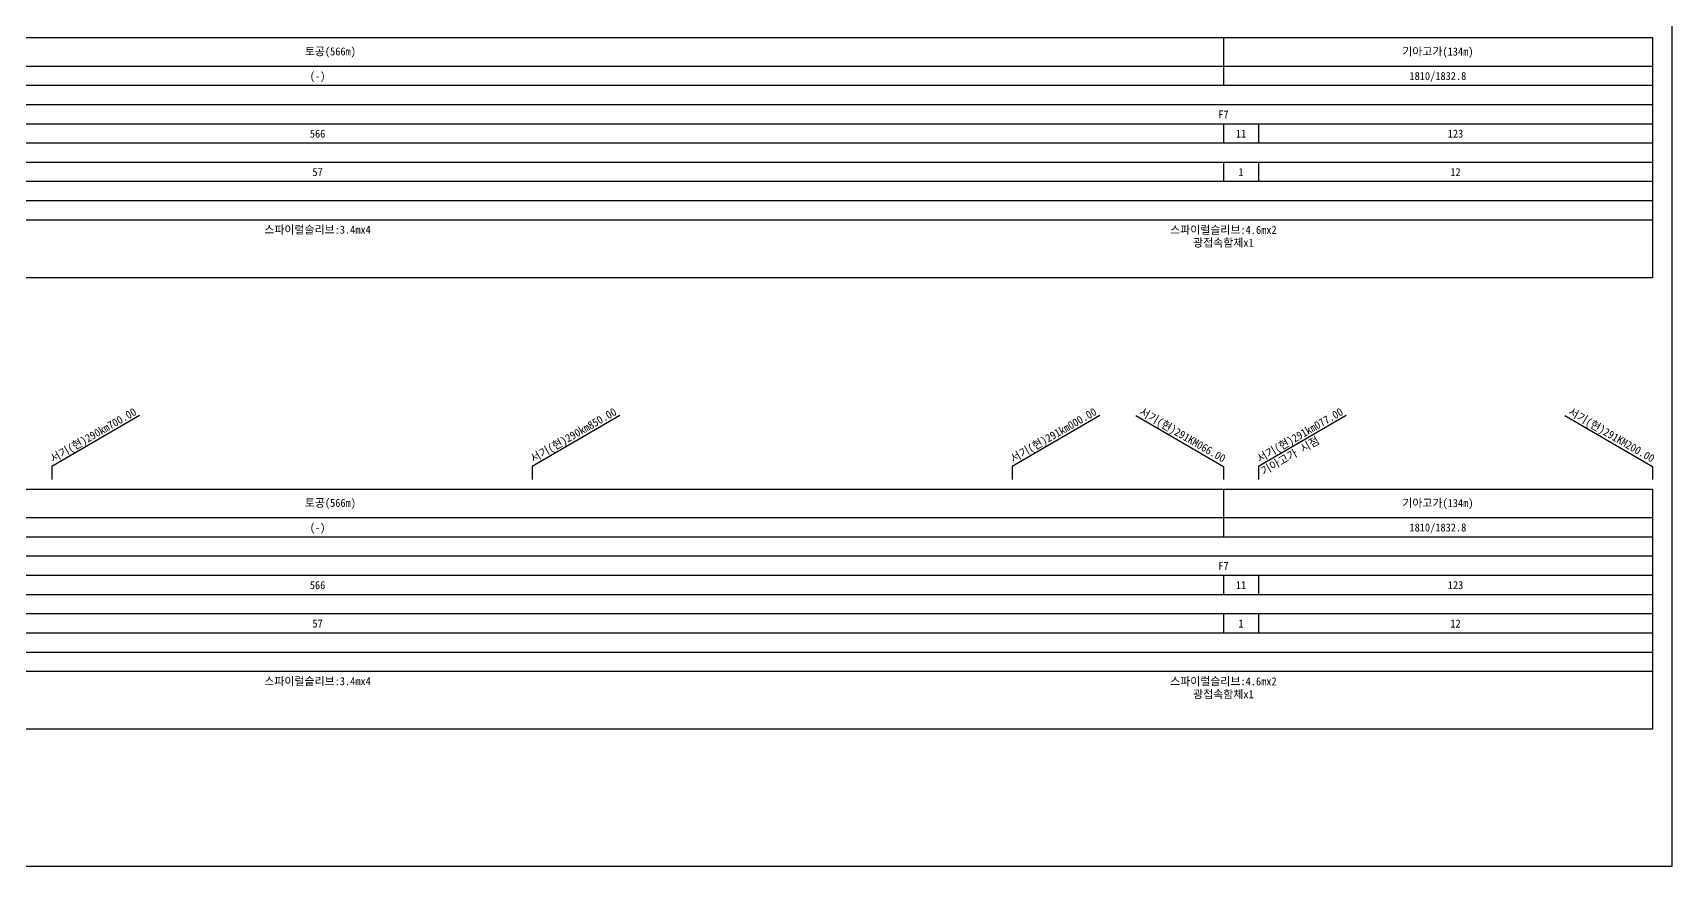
# Model space of a CAD drawing. Header units: millimetres. Extents: x 5990 to 6786, y 1103 to 1810.
# Drawn here: x 6274 to 6786, y 1103 to 1363 of the extents above; entities that cross this region are included whole.
import ezdxf
from ezdxf.enums import TextEntityAlignment as Align
from ezdxf.xclip import XClip

# ---------------------------------------------------------------- set-up
doc = ezdxf.new("R2010")
doc.units = ezdxf.units.MM
doc.header["$LTSCALE"] = 10
doc.header["$MEASUREMENT"] = 0
doc.header["$XCLIPFRAME"] = 2
for name, color, linetype in [('TT-TABL-LIN1', 4, 'Continuous'), ('TT-TABL-LIN2', 1, 'Continuous'), ('TT-TABL-TEX2', 3, 'Continuous'), ('TZ-BASE', 253, 'Continuous'), ('TZ-LEAL', 1, 'Continuous'), ('TZ-LEAT', 3, 'Continuous')]:
    doc.layers.add(name, color=color, linetype=linetype)
doc.layers.add('TX-PAPR', color=2, linetype='Continuous', plot=False)
doc.styles.get("Standard").update_dxf_attribs({"font": 'GulimChe.ttf'})
doc.styles.add('굴림체', font='GulimChe.ttf')

# ---------------------------------------------------------------- blocks, each defined once
blk = doc.blocks.new('JD-FGJFJFJ5DFH')
at = {"layer": 'TZ-BASE'}
for p, q in [((229.76, 140.02), (248.36, -209.84)), ((329.9, 140.02), (348.5, -209.84)), ((430.04, 140.02), (448.64, -209.84)), ((483.79, -209.84, 8.6), (479.61, 140.02, 8.6)), ((530.18, 140.02), (548.78, -209.84)), ((630.32, 140.02), (648.92, -209.84))]:
    blk.add_line(p, q, dxfattribs=at)
blk = doc.blocks.new('JD-경부고속하선표_190503')
at = {"layer": 'TT-TABL-LIN1'}
blk.add_lwpolyline([(2, 114), (785.58, 114), (785.58, 39), (2, 39)], close=True, dxfattribs=at)
at = {"layer": 'TT-TABL-LIN2'}
for points in [[(785.58, 105), (9.33, 105)], [(785.58, 99), (9.33, 99)], [(785.58, 93), (9.33, 93)], [(785.58, 87), (9.33, 87)], [(785.58, 81), (38.33, 81)], [(785.58, 75), (9.33, 75)], [(785.58, 69), (9.33, 69)], [(785.58, 63), (9.33, 63)], [(785.58, 57), (9.33, 57)]]:
    blk.add_lwpolyline(points, dxfattribs=at)
blk = doc.blocks.new('JD-경부고속상선표_190503')
at = {"layer": 'TT-TABL-LIN1'}
blk.add_lwpolyline([(2, 114), (785.58, 114), (785.58, 39), (2, 39)], close=True, dxfattribs=at)
at = {"layer": 'TT-TABL-LIN2'}
for points in [[(785.58, 105), (9.33, 105)], [(785.58, 99), (9.33, 99)], [(785.58, 93), (9.33, 93)], [(785.58, 87), (9.33, 87)], [(785.58, 81), (38.33, 81)], [(785.58, 75), (9.33, 75)], [(785.58, 69), (9.33, 69)], [(785.58, 63), (9.33, 63)], [(785.58, 57), (9.33, 57)]]:
    blk.add_lwpolyline(points, dxfattribs=at)

msp = doc.modelspace()

# ---------------------------------------------------------------- linework, layer by layer
at = {"layer": 'TX-PAPR'}
msp.add_lwpolyline([(5989.89, 1103.05), (6785.89, 1103.05), (6785.89, 1619.05), (5989.89, 1619.05)], close=True, dxfattribs=at)
at = {"layer": 'TZ-LEAL'}
for points in [[(6645.68, 1361.87), (6645.68, 1352.87)], [(6645.68, 1352.87), (6645.68, 1346.87)], [(6645.68, 1334.87), (6645.68, 1328.87)], [(6656.68, 1334.87), (6656.68, 1328.87)], [(6645.68, 1322.87), (6645.68, 1316.87)], [(6656.68, 1322.87), (6656.68, 1316.87)], [(6307.07, 1243.87), (6279.68, 1227.85), (6279.68, 1223.85)], [(6457.07, 1243.87), (6429.68, 1227.85), (6429.68, 1223.85)], [(6607.07, 1243.87), (6579.68, 1227.85), (6579.68, 1223.85)], [(6618.3, 1243.87), (6645.68, 1227.85), (6645.68, 1223.85)], [(6684.07, 1243.87), (6656.68, 1227.85), (6656.68, 1223.85)], [(6752.3, 1243.87), (6779.68, 1227.85), (6779.68, 1223.85)], [(6645.68, 1220.85), (6645.68, 1211.85)], [(6645.68, 1211.85), (6645.68, 1205.85)], [(6645.68, 1193.85), (6645.68, 1187.85)], [(6656.68, 1193.85), (6656.68, 1187.85)], [(6645.68, 1181.85), (6645.68, 1175.85)], [(6656.68, 1181.85), (6656.68, 1175.85)]]:
    msp.add_lwpolyline(points, dxfattribs=at)

# ---------------------------------------------------------------- block references
at = {"layer": 'TT-TABL-LIN2'}
for name, p in [('JD-경부고속하선표_190503', (5994.11, 1247.87)), ('JD-경부고속상선표_190503', (5994.11, 1106.85))]:
    msp.add_blockref(name, p, dxfattribs=at)
at = {"layer": 'TZ-BASE'}
ref = msp.add_blockref('JD-FGJFJFJ5DFH', (6071.98, 1478.85), dxfattribs=at)
XClip(ref).set_block_clipping_path([(-0.0707419771, 74.9999666371), (699.9289466048, 75.6602251417), (700.0704306207, -74.3397081325), (0.070741977, -74.9999665854)])

# ---------------------------------------------------------------- texts
at = {"layer": 'TT-TABL-TEX2', "style": '굴림체'}
for s, p in [('토공(566m)', (6366.68, 1357.37)), ('기아고가(134m)', (6712.68, 1357.37)), ('토공(566m)', (6366.68, 1216.35)), ('기아고가(134m)', (6712.68, 1216.35))]:
    msp.add_text(s, height=2.5, dxfattribs=at).set_placement(p, align=Align.MIDDLE)
at = {"layer": 'TT-TABL-TEX2'}
for s, p in [('(-)', (6362.68, 1349.87)), ('1810/1832.8', (6712.68, 1349.87)), ('F7', (6645.68, 1337.87)), ('566', (6362.68, 1331.87)), ('11', (6651.18, 1331.87)), ('123', (6718.18, 1331.87)), ('57', (6362.68, 1319.87)), ('1', (6651.18, 1319.87)), ('12', (6718.18, 1319.87)), ('스파이럴슬리브:3.4mx4', (6362.68, 1301.87)), ('(-)', (6362.68, 1208.85)), ('1810/1832.8', (6712.68, 1208.85)), ('F7', (6645.68, 1196.85)), ('566', (6362.68, 1190.85)), ('11', (6651.18, 1190.85)), ('123', (6718.18, 1190.85)), ('57', (6362.68, 1178.85)), ('1', (6651.18, 1178.85)), ('12', (6718.18, 1178.85)), ('스파이럴슬리브:3.4mx4', (6362.68, 1160.85))]:
    msp.add_text(s, height=2.5, dxfattribs=at).set_placement(p, align=Align.MIDDLE_CENTER)
for s, p in [('스파이럴슬리브:4.6mx2', (6645.68, 1301.87)), ('광접속함체x1', (6645.68, 1297.87)), ('스파이럴슬리브:4.6mx2', (6645.68, 1160.85)), ('광접속함체x1', (6645.68, 1156.85))]:
    msp.add_text(s, height=2.5, dxfattribs=at).set_placement(p, align=Align.MIDDLE)
at = {"layer": 'TZ-LEAT'}
for s, rotation, p in [('서기(현)290km700.00', 30, (6293.18, 1236.64)), ('서기(현)290km850.00', 30, (6443.18, 1236.64)), ('서기(현)291km000.00', 30, (6593.18, 1236.64)), ('서기(현)291KM066.00', 330, (6632.29, 1236.67)), ('서기(현)291km077.00', 30, (6670.18, 1236.64)), ('서기(현)291KM200.00', 330, (6766.29, 1236.67))]:
    msp.add_text(s, height=2.5, rotation=rotation, dxfattribs=at).set_placement(p, align=Align.CENTER)
msp.add_text('기아고가 시점', height=2.5, rotation=30, dxfattribs=at).set_placement((6658.23, 1225.04))

doc.saveas('drawing.dxf')
